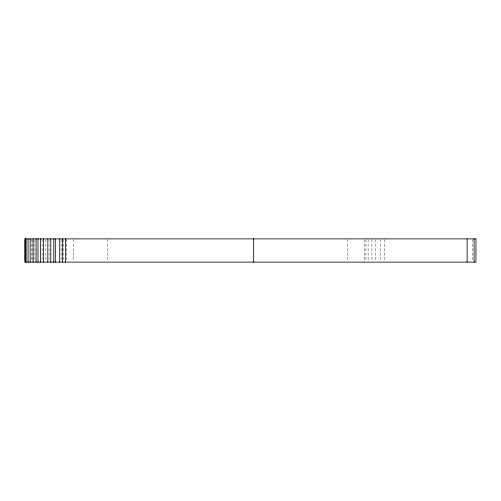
<?xml version="1.0" encoding="UTF-8"?>
<svg xmlns="http://www.w3.org/2000/svg" width="501" height="501" viewBox="0 0 501 501"><rect width="100%" height="100%" fill="white"/><g stroke="black" fill="none" stroke-linecap="round" stroke-linejoin="round"><path stroke-width="0.38" stroke-dasharray="2.5 1.88" d="M472.687 239.653L472.687 261.347M384.492 239.653L384.492 261.347M380.704 239.653L380.704 261.347M375.694 239.653L375.694 261.347M371.905 239.653L371.905 261.347M368.11 239.653L368.11 261.347M365.949 239.653L365.949 261.347M364.578 239.653L364.578 262.123M347.206 239.653L347.206 261.347M107.496 239.653L107.496 261.347M73.566 239.653L73.566 261.347M66.627 239.653L66.627 261.347M63.295 239.653L63.295 261.347M61.084 239.653L61.084 261.347M49.123 239.653L49.123 261.347M45.654 239.653L45.654 261.347M42.078 239.653L42.078 261.347M34.938 239.653L34.938 261.347M32.358 239.653L32.358 262.123M31.563 239.653L31.563 261.347"/><path stroke-width="0.75" d="M474.103 238.877L474.103 262.123M467.132 238.877L467.132 262.123M253.663 238.877L253.663 262.123M65.368 238.877L65.368 262.123M62.556 238.877L62.556 262.123M59.713 238.877L59.713 262.123M55.298 238.877L55.298 262.123M53.801 238.877L53.801 262.123M50.801 238.877L50.801 262.123M47.814 238.877L47.814 262.123M43.443 238.877L43.443 262.123M40.65 238.877L40.65 262.123M37.988 238.877L37.988 262.123M36.103 238.877L36.103 262.123M33.191 238.877L33.191 262.123M30.16 238.877L30.16 262.123M28.069 238.877L28.069 262.123M26.14 238.877L26.14 262.123M25.288 238.877L25.288 262.123M25.15 238.877L25.15 262.123M475.95 238.877L25.05 238.877L25.05 262.123L475.95 262.123L475.95 238.877"/></g></svg>
